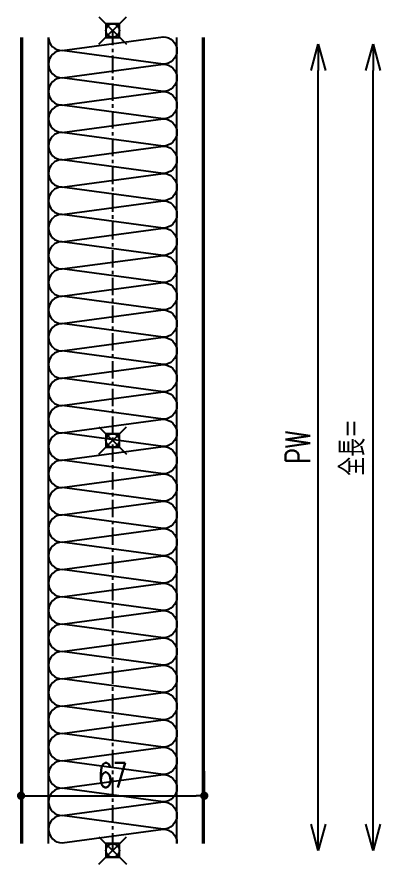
# Model space of a CAD drawing. Extents: x -275225 to 47266, y -41063 to 95295.
# Drawn here: x -221047.1 to -220914.3, y -17333.4 to -17023.4 of the extents above; entities that cross this region are included whole.
import ezdxf

# ---------------------------------------------------------------- set-up
doc = ezdxf.new("R2010")
doc.units = 0
doc.header["$LTSCALE"] = 0.2
doc.header["$PDMODE"] = 99
doc.header["$PDSIZE"] = 5
doc.linetypes.add('CENTER', pattern=[50.8, 31.75, -6.35, 6.35, -6.35])
doc.layers.add('_ポイント', color=1, linetype='Continuous', plot=False)
for name, color, linetype in [('_基準', 1, 'CENTER'), ('_製品', 4, 'Continuous'), ('_製品寸法', 9, 'Continuous')]:
    doc.layers.add(name, color=color, linetype=linetype)
doc.styles.add('OKAMURA', font='SIMPLEX.shx', dxfattribs={"width": 0.7, "bigfont": 'BIGFONT.shx'})
doc.dimstyles.new('OKAMURA-003', dxfattribs={"dimscale": 3, "dimtxt": 3, "dimasz": 1, "dimexe": 0, "dimexo": 3, "dimgap": 1, "dimtad": 1, "dimdec": 3, "dimdsep": 46, "dimtxsty": 'OKAMURA', "dimblk1": 'DOT', "dimblk2": 'DOT', "dimsah": 1, "dimcen": 0, "dimclrd": 9, "dimclre": 9, "dimclrt": 3, "dimadec": 0, "dimazin": 0, "dimtfac": 1, "dimtdec": 3, "dimtix": 1, "dimtmove": 2, "dimatfit": 3, "dimldrblk": 'NONE', "dimfxl": 0, "dimtolj": 1, "dimarcsym": 0})

# ---------------------------------------------------------------- blocks, each defined once
blk = doc.blocks.new('_DOT')
at = {"color": 0, "linetype": 'ByBlock'}
blk.add_line((-0.5, 0), (-1, 0), dxfattribs=at)
at = {"color": 0, "linetype": 'ByBlock', "const_width": 0.5}
blk.add_lwpolyline([(-0.25, 0, 1), (0.25, 0, 1)], format="xyb", close=True, dxfattribs=at)
blk = doc.blocks.new('*D241')
at = {"layer": '_製品寸法', "color": 9, "lineweight": -2, "transparency": 16777216}
for p, q in [((-33.5, -121), (-33.5, -130)), ((33.5, -121), (33.5, -130)), ((-30.5, -130), (30.5, -130))]:
    blk.add_line(p, q, dxfattribs=at)
at = {"layer": 'Defpoints', "color": 0, "transparency": 16777216}
for p in [(-33.5, -130), (33.5, -130), (33.5, -130)]:
    blk.add_point(p, dxfattribs=at)
at = {"layer": '_製品寸法', "color": 9, "lineweight": -2, "transparency": 16777216, "xscale": 3, "yscale": 3, "zscale": 3, "rotation": 180}
blk.add_blockref('_DOT', (-33.5, -130), dxfattribs=at)
at = {"layer": '_製品寸法', "color": 9, "lineweight": -2, "transparency": 16777216, "xscale": 3, "yscale": 3, "zscale": 3}
blk.add_blockref('_DOT', (33.5, -130), dxfattribs=at)
at = {"layer": '_製品寸法', "color": 3, "transparency": 16777216, "insert": (0, -122.5), "char_height": 9, "attachment_point": 5, "style": 'OKAMURA'}
blk.add_mtext('\\A1;67', dxfattribs=at)
blk = doc.blocks.new('_None')
blk = doc.blocks.new('P16-SH_交差（勝）')
for p, q in [((-147.5, 33.5), (147.5, 33.5)), ((-147.5, 33), (147.5, 33)), ((-147.5, 23.5), (147.5, 23.5)), ((-147.5, -23.5), (147.5, -23.5)), ((-147.5, -33), (147.5, -33)), ((-147.5, -33.5), (147.5, -33.5))]:
    blk.add_line(p, q)
at = {"color": 6, "linetype": 'ByBlock', "ltscale": 0.5}
for points in [[(-137.2, 18.5), (-137.2, 18.5, 0.414214), (-142.2, 23.5), (-142.2, 23.5, 0.414214), (-147.2, 18.5), (-147.2, 18.5), (-142.2, -18.5), (-142.2, -18.5, -0.414214), (-147.2, -23.5), (-147.2, -23.5, -0.014953), (-147.5, -23.49, -0.014953)], [(-127.2, 18.5), (-127.2, 18.5, 0.414214), (-132.2, 23.5), (-132.2, 23.5, 0.414214), (-137.2, 18.5), (-137.2, 18.5), (-132.2, -18.5), (-132.2, -18.5, -0.414214), (-137.2, -23.5), (-137.2, -23.5, -0.414214), (-142.2, -18.5), (-142.2, -18.5), (-137.2, 18.5)], [(-117.2, 18.5), (-117.2, 18.5, 0.414214), (-122.2, 23.5), (-122.2, 23.5, 0.414214), (-127.2, 18.5), (-127.2, 18.5), (-122.2, -18.5), (-122.2, -18.5, -0.414214), (-127.2, -23.5), (-127.2, -23.5, -0.414214), (-132.2, -18.5), (-132.2, -18.5), (-127.2, 18.5)], [(-107.2, 18.5), (-107.2, 18.5, 0.414214), (-112.2, 23.5), (-112.2, 23.5, 0.414214), (-117.2, 18.5), (-117.2, 18.5), (-112.2, -18.5), (-112.2, -18.5, -0.414214), (-117.2, -23.5), (-117.2, -23.5, -0.414214), (-122.2, -18.5), (-122.2, -18.5), (-117.2, 18.5)], [(-97.2, 18.5), (-97.2, 18.5, 0.414214), (-102.2, 23.5), (-102.2, 23.5, 0.414214), (-107.2, 18.5), (-107.2, 18.5), (-102.2, -18.5), (-102.2, -18.5, -0.414214), (-107.2, -23.5), (-107.2, -23.5, -0.414214), (-112.2, -18.5), (-112.2, -18.5), (-107.2, 18.5)], [(-87.2, 18.5), (-87.2, 18.5, 0.414214), (-92.2, 23.5), (-92.2, 23.5, 0.414214), (-97.2, 18.5), (-97.2, 18.5), (-92.2, -18.5), (-92.2, -18.5, -0.414214), (-97.2, -23.5), (-97.2, -23.5, -0.414214), (-102.2, -18.5), (-102.2, -18.5), (-97.2, 18.5)], [(-77.2, 18.5), (-77.2, 18.5, 0.414214), (-82.2, 23.5), (-82.2, 23.5, 0.414214), (-87.2, 18.5), (-87.2, 18.5), (-82.2, -18.5), (-82.2, -18.5, -0.414214), (-87.2, -23.5), (-87.2, -23.5, -0.414214), (-92.2, -18.5), (-92.2, -18.5), (-87.2, 18.5)], [(-67.2, 18.5), (-67.2, 18.5, 0.414214), (-72.2, 23.5), (-72.2, 23.5, 0.414214), (-77.2, 18.5), (-77.2, 18.5), (-72.2, -18.5), (-72.2, -18.5, -0.414214), (-77.2, -23.5), (-77.2, -23.5, -0.414214), (-82.2, -18.5), (-82.2, -18.5), (-77.2, 18.5)], [(-57.2, 18.5), (-57.2, 18.5, 0.414214), (-62.2, 23.5), (-62.2, 23.5, 0.414214), (-67.2, 18.5), (-67.2, 18.5), (-62.2, -18.5), (-62.2, -18.5, -0.414214), (-67.2, -23.5), (-67.2, -23.5, -0.414214), (-72.2, -18.5), (-72.2, -18.5), (-67.2, 18.5)], [(-47.2, 18.5), (-47.2, 18.5, 0.414214), (-52.2, 23.5), (-52.2, 23.5, 0.414214), (-57.2, 18.5), (-57.2, 18.5), (-52.2, -18.5), (-52.2, -18.5, -0.414214), (-57.2, -23.5), (-57.2, -23.5, -0.414214), (-62.2, -18.5), (-62.2, -18.5), (-57.2, 18.5)], [(-37.2, 18.5), (-37.2, 18.5, 0.414214), (-42.2, 23.5), (-42.2, 23.5, 0.414214), (-47.2, 18.5), (-47.2, 18.5), (-42.2, -18.5), (-42.2, -18.5, -0.414214), (-47.2, -23.5), (-47.2, -23.5, -0.414214), (-52.2, -18.5), (-52.2, -18.5), (-47.2, 18.5)], [(-27.2, 18.5), (-27.2, 18.5, 0.414214), (-32.2, 23.5), (-32.2, 23.5, 0.414214), (-37.2, 18.5), (-37.2, 18.5), (-32.2, -18.5), (-32.2, -18.5, -0.414214), (-37.2, -23.5), (-37.2, -23.5, -0.414214), (-42.2, -18.5), (-42.2, -18.5), (-37.2, 18.5)], [(-17.24, 18.5), (-17.24, 18.5, 0.414214), (-22.24, 23.5), (-22.24, 23.5, 0.414214), (-27.24, 18.5), (-27.24, 18.5), (-22.24, -18.5), (-22.24, -18.5, -0.414214), (-27.24, -23.5), (-27.24, -23.5, -0.414214), (-32.24, -18.5), (-32.24, -18.5), (-27.24, 18.5)], [(-7.24, 18.5), (-7.24, 18.5, 0.414214), (-12.24, 23.5), (-12.24, 23.5, 0.414214), (-17.24, 18.5), (-17.24, 18.5), (-12.24, -18.5), (-12.24, -18.5, -0.414214), (-17.24, -23.5), (-17.24, -23.5, -0.414214), (-22.24, -18.5), (-22.24, -18.5), (-17.24, 18.5)], [(2.76, 18.5), (2.76, 18.5, 0.414214), (-2.24, 23.5), (-2.24, 23.5, 0.414214), (-7.24, 18.5), (-7.24, 18.5), (-2.24, -18.5), (-2.24, -18.5, -0.414214), (-7.24, -23.5), (-7.24, -23.5, -0.414214), (-12.24, -18.5), (-12.24, -18.5), (-7.24, 18.5)], [(12.76, 18.5), (12.76, 18.5, 0.414214), (7.76, 23.5), (7.76, 23.5, 0.414214), (2.76, 18.5), (2.76, 18.5), (7.76, -18.5), (7.76, -18.5, -0.414214), (2.76, -23.5), (2.76, -23.5, -0.414214), (-2.24, -18.5), (-2.24, -18.5), (2.76, 18.5)], [(22.76, 18.5), (22.76, 18.5, 0.414214), (17.76, 23.5), (17.76, 23.5, 0.414214), (12.76, 18.5), (12.76, 18.5), (17.76, -18.5), (17.76, -18.5, -0.414214), (12.76, -23.5), (12.76, -23.5, -0.414214), (7.76, -18.5), (7.76, -18.5), (12.76, 18.5)], [(32.76, 18.5), (32.76, 18.5, 0.414214), (27.76, 23.5), (27.76, 23.5, 0.414214), (22.76, 18.5), (22.76, 18.5), (27.76, -18.5), (27.76, -18.5, -0.414214), (22.76, -23.5), (22.76, -23.5, -0.414214), (17.76, -18.5), (17.76, -18.5), (22.76, 18.5)], [(42.76, 18.5), (42.76, 18.5, 0.414214), (37.76, 23.5), (37.76, 23.5, 0.414214), (32.76, 18.5), (32.76, 18.5), (37.76, -18.5), (37.76, -18.5, -0.414214), (32.76, -23.5), (32.76, -23.5, -0.414214), (27.76, -18.5), (27.76, -18.5), (32.76, 18.5)], [(52.76, 18.5), (52.76, 18.5, 0.414214), (47.76, 23.5), (47.76, 23.5, 0.414214), (42.76, 18.5), (42.76, 18.5), (47.76, -18.5), (47.76, -18.5, -0.414214), (42.76, -23.5), (42.76, -23.5, -0.414214), (37.76, -18.5), (37.76, -18.5), (42.76, 18.5)], [(62.76, 18.5), (62.76, 18.5, 0.414214), (57.76, 23.5), (57.76, 23.5, 0.414214), (52.76, 18.5), (52.76, 18.5), (57.76, -18.5), (57.76, -18.5, -0.414214), (52.76, -23.5), (52.76, -23.5, -0.414214), (47.76, -18.5), (47.76, -18.5), (52.76, 18.5)], [(72.76, 18.5), (72.76, 18.5, 0.414214), (67.76, 23.5), (67.76, 23.5, 0.414214), (62.76, 18.5), (62.76, 18.5), (67.76, -18.5), (67.76, -18.5, -0.414214), (62.76, -23.5), (62.76, -23.5, -0.414214), (57.76, -18.5), (57.76, -18.5), (62.76, 18.5)], [(82.76, 18.5), (82.76, 18.5, 0.414214), (77.76, 23.5), (77.76, 23.5, 0.414214), (72.76, 18.5), (72.76, 18.5), (77.76, -18.5), (77.76, -18.5, -0.414214), (72.76, -23.5), (72.76, -23.5, -0.414214), (67.76, -18.5), (67.76, -18.5), (72.76, 18.5)], [(92.76, 18.5), (92.76, 18.5, 0.414214), (87.76, 23.5), (87.76, 23.5, 0.414214), (82.76, 18.5), (82.76, 18.5), (87.76, -18.5), (87.76, -18.5, -0.414214), (82.76, -23.5), (82.76, -23.5, -0.414214), (77.76, -18.5), (77.76, -18.5), (82.76, 18.5)], [(102.76, 18.5), (102.76, 18.5, 0.414214), (97.76, 23.5), (97.76, 23.5, 0.414214), (92.76, 18.5), (92.76, 18.5), (97.76, -18.5), (97.76, -18.5, -0.414214), (92.76, -23.5), (92.76, -23.5, -0.414214), (87.76, -18.5), (87.76, -18.5), (92.76, 18.5)], [(112.76, 18.5), (112.76, 18.5, 0.414214), (107.76, 23.5), (107.76, 23.5, 0.414214), (102.76, 18.5), (102.76, 18.5), (107.76, -18.5), (107.76, -18.5, -0.414214), (102.76, -23.5), (102.76, -23.5, -0.414214), (97.76, -18.5), (97.76, -18.5), (102.76, 18.5)], [(122.76, 18.5), (122.76, 18.5, 0.414214), (117.76, 23.5), (117.76, 23.5, 0.414214), (112.76, 18.5), (112.76, 18.5), (117.76, -18.5), (117.76, -18.5, -0.414214), (112.76, -23.5), (112.76, -23.5, -0.414214), (107.76, -18.5), (107.76, -18.5), (112.76, 18.5)], [(132.72, 18.5), (132.72, 18.5, 0.414214), (127.72, 23.5), (127.72, 23.5, 0.414214), (122.72, 18.5), (122.72, 18.5), (127.72, -18.5), (127.72, -18.5, -0.414214), (122.72, -23.5), (122.72, -23.5, -0.414214), (117.72, -18.5), (117.72, -18.5), (122.72, 18.5)], [(142.72, 18.5), (142.72, 18.5, 0.414214), (137.72, 23.5), (137.72, 23.5, 0.414214), (132.72, 18.5), (132.72, 18.5), (137.72, -18.5), (137.72, -18.5, -0.414214), (132.72, -23.5), (132.72, -23.5, -0.414214), (127.72, -18.5), (127.72, -18.5), (132.72, 18.5)], [(147.5, 23.5, 0.401229), (142.72, 18.5), (142.72, 18.5), (147.72, -18.5), (147.72, -18.5, -0.414214), (142.72, -23.5), (142.72, -23.5, -0.414214), (137.72, -18.5), (137.72, -18.5), (142.72, 18.5)]]:
    blk.add_lwpolyline(points, format="xyb", dxfattribs=at)
at = {"layer": '_ポイント'}
for p in [(0, 0), (150, 0), (-150, 0)]:
    blk.add_point(p, dxfattribs=at)
at = {"layer": '_基準'}
blk.add_line((-150, 0), (150, 0), dxfattribs=at)
blk = doc.blocks.new('_Open30')
at = {"color": 0, "linetype": 'ByBlock', "lineweight": -2}
for p, q in [((-1, 0.268), (0, 0)), ((0, 0), (-1, -0.268)), ((0, 0), (-1, 0))]:
    blk.add_line(p, q, dxfattribs=at)
blk = doc.blocks.new('*D242')
at = {"layer": '_製品寸法', "color": 9, "lineweight": -2, "transparency": 16777216}
blk.add_line((75.2, -140.4), (75.2, 135.4), dxfattribs=at)
at = {"layer": 'Defpoints', "color": 0, "transparency": 16777216}
for p in [(8.51, 145), (75.2, 145), (8.51, -150)]:
    blk.add_point(p, dxfattribs=at)
at = {"layer": '_製品寸法', "color": 9, "lineweight": -2, "transparency": 16777216, "xscale": 9.600000000000001, "yscale": 9.600000000000001, "zscale": 9.600000000000001}
for p, rotation in [((75.2, 145), 90), ((75.2, -150), 270)]:
    blk.add_blockref('_Open30', p, dxfattribs=dict(at, rotation=rotation))
at = {"layer": '_製品寸法', "color": 3, "transparency": 16777216, "insert": (67.7, -2.5), "char_height": 9, "attachment_point": 5, "rotation": 90, "style": 'OKAMURA'}
blk.add_mtext('\\A1;PW', dxfattribs=at)
blk = doc.blocks.new('*D243')
at = {"layer": '_製品寸法', "color": 9, "lineweight": -2, "transparency": 16777216}
blk.add_line((95.2, -140.4), (95.2, 135.4), dxfattribs=at)
at = {"layer": 'Defpoints', "color": 0, "transparency": 16777216}
for p in [(8.51, 145), (95.2, 145), (8.51, -150)]:
    blk.add_point(p, dxfattribs=at)
at = {"layer": '_製品寸法', "color": 9, "lineweight": -2, "transparency": 16777216, "xscale": 9.600000000000001, "yscale": 9.600000000000001, "zscale": 9.600000000000001}
for p, rotation in [((95.2, 145), 90), ((95.2, -150), 270)]:
    blk.add_blockref('_Open30', p, dxfattribs=dict(at, rotation=rotation))
at = {"layer": '_製品寸法', "color": 3, "transparency": 16777216, "insert": (87.7, -2.5), "char_height": 9, "attachment_point": 5, "rotation": 90, "style": 'OKAMURA'}
blk.add_mtext('\\A1;全長＝', dxfattribs=at)
blk = doc.blocks.new('*U240')
at = {"layer": '_製品', "rotation": 90}
blk.add_blockref('P16-SH_交差（勝）', (0, 0), dxfattribs=at)
at = {"layer": '_製品寸法'}
for base, text, picture, middle in [((75.1968, 145), 'PW', '*D242', (67.6968, -2.5)), ((95.1968, 145), '全長＝', '*D243', (87.6968, -2.5))]:
    dim = blk.add_linear_dim(base=base, p1=(8.5098, -150), p2=(8.5098, 145), angle=90, text=text, dimstyle='OKAMURA-003', override={"dimasz": 3.2, "dimblk1": 'Open30', "dimblk2": 'Open30', "dimse1": 1, "dimse2": 1}, dxfattribs=at)
    dim.commit()
    dim.dimension.update_dxf_attribs({"geometry": picture, "text_midpoint": middle})
dim = blk.add_linear_dim(base=(33.5, -130), p1=(-33.5, -130), p2=(33.5, -130), angle=180, dimstyle='OKAMURA-003', dxfattribs=at)
dim.commit()
dim.dimension.update_dxf_attribs({"geometry": '*D241', "text_midpoint": (0, -122.5)})

msp = doc.modelspace()

# ---------------------------------------------------------------- block references
msp.add_blockref('*U240', (-221012.1001, -17178.4034))

doc.saveas('drawing.dxf')
